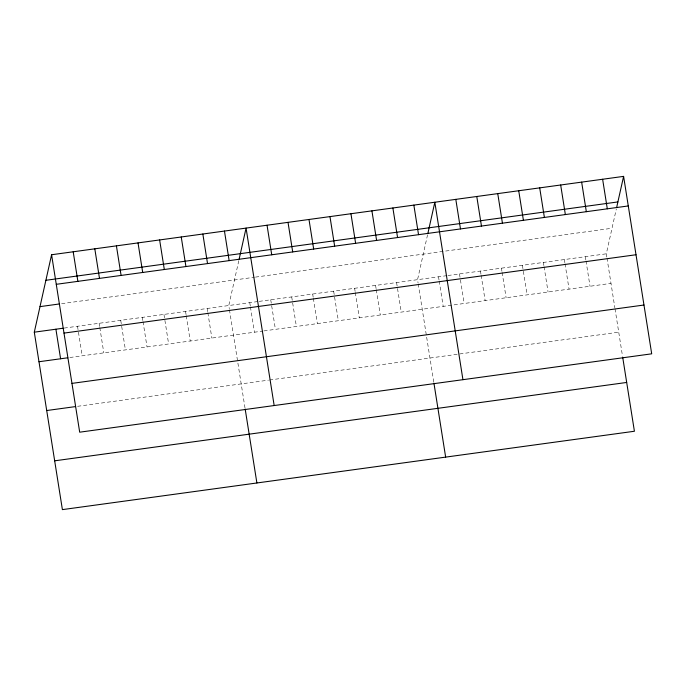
<?xml version="1.0" encoding="UTF-8"?>
<svg xmlns="http://www.w3.org/2000/svg" width="686" height="686" viewBox="0 0 686 686"><rect width="100%" height="100%" fill="white"/><g stroke="black" fill="none" stroke-linecap="round" stroke-linejoin="round"><path stroke-width="0.51" stroke-dasharray="3.43 2.57" d="M238.797 260.671L228.781 305.536L229.287 308.7M427.558 234.818L417.551 279.674L418.048 282.838M606.81 256.984L606.313 253.811L616.328 208.956M61.611 303.666L254.412 277.247M255.458 277.11L612.015 228.258M64.141 328.088L258.15 301.506M259.197 301.368L446.912 275.652M447.958 275.506L606.313 253.811M69.852 357.509L262.832 331.072M263.878 330.926L610.994 283.378M77.578 406.309L268.458 380.164M269.512 380.018L618.721 332.178M606.981 258.039L614.862 307.774M615.016 308.794L622.536 356.266M585.338 256.684L585.835 259.857M586.007 260.912L590.02 286.251M564.364 259.557L564.87 262.729M565.032 263.784L569.046 289.123M543.389 262.429L543.895 265.602M544.058 266.657L548.071 291.996M522.415 265.302L527.097 294.869M501.44 268.183L501.946 271.347M502.109 272.402L506.122 297.741M480.466 271.056L480.972 274.22M481.135 275.275L485.148 300.614M459.491 273.928L464.182 303.486M438.526 276.801L439.023 279.965M439.194 281.02L443.207 306.359M418.22 283.893L433.775 382.128M396.577 282.546L401.259 312.113M375.602 285.419L376.1 288.583M376.271 289.646L380.284 314.985M354.628 288.291L355.125 291.456M355.297 292.519L359.31 317.858M333.653 291.164L338.335 320.731M312.679 294.037L313.185 297.21M313.348 298.264L317.361 323.603M291.704 296.909L296.386 326.476M270.73 299.782L275.412 329.349M249.755 302.655L250.261 305.827M250.424 306.882L254.437 332.221M229.45 309.755L245.013 407.99M207.172 308.494L207.678 311.658M207.841 312.713L211.854 338.052M185.563 311.453L186.069 314.617M186.232 315.68L190.245 341.019M163.954 314.411L168.636 343.978M142.345 317.369L142.851 320.542M143.014 321.597L147.027 346.936M120.736 320.336L125.418 349.894M99.127 323.295L99.633 326.459M99.796 327.514L103.809 352.861M77.518 326.253L82.2 355.82"/><path stroke-width="1.03" d="M622.708 357.312L634.413 431.254L62.4 509.621L34.3 332.178L51.587 254.746L623.6 176.379L651.7 353.822L79.687 432.189L51.587 254.746M239.191 258.922L246.068 228.104L274.168 405.546M427.953 233.06L434.83 202.241L462.939 379.684M616.714 207.198L623.6 176.379M45.885 280.3L617.889 201.933M56.269 284.313L628.282 205.946M40.002 306.625L59.553 303.941M34.3 332.178L63.112 328.225M63.995 333.104L636.008 254.746M38.982 361.736L67.794 357.792M71.961 383.388L643.974 305.021M46.708 410.537L75.52 406.592M54.674 460.82L626.687 382.454M602.625 179.26L607.307 208.818M581.651 182.133L586.333 211.691M560.676 185.006L565.358 214.564M539.702 187.878L544.384 217.436M518.727 190.751L523.409 220.309M497.753 193.624L502.435 223.19M476.779 196.496L481.461 226.063M455.804 199.369L460.486 228.935M413.855 205.114L418.537 234.681M433.938 383.174L445.651 457.116M392.881 207.987L397.571 237.553M371.915 210.859L376.597 240.426M350.94 213.732L355.622 243.298M329.966 216.613L334.648 246.171M308.992 219.486L313.674 249.044M288.017 222.358L292.699 251.916M267.043 225.231L271.725 254.789M224.459 231.062L229.141 260.629M245.176 409.036L256.89 482.97M202.85 234.02L207.532 263.587M181.241 236.987L185.923 266.545M159.632 239.946L164.314 269.504M138.023 242.904L142.705 272.471M116.414 245.862L121.096 275.429M94.805 248.821L99.487 278.387M73.196 251.788L77.878 281.346M55.909 329.211L60.591 358.778"/></g></svg>
